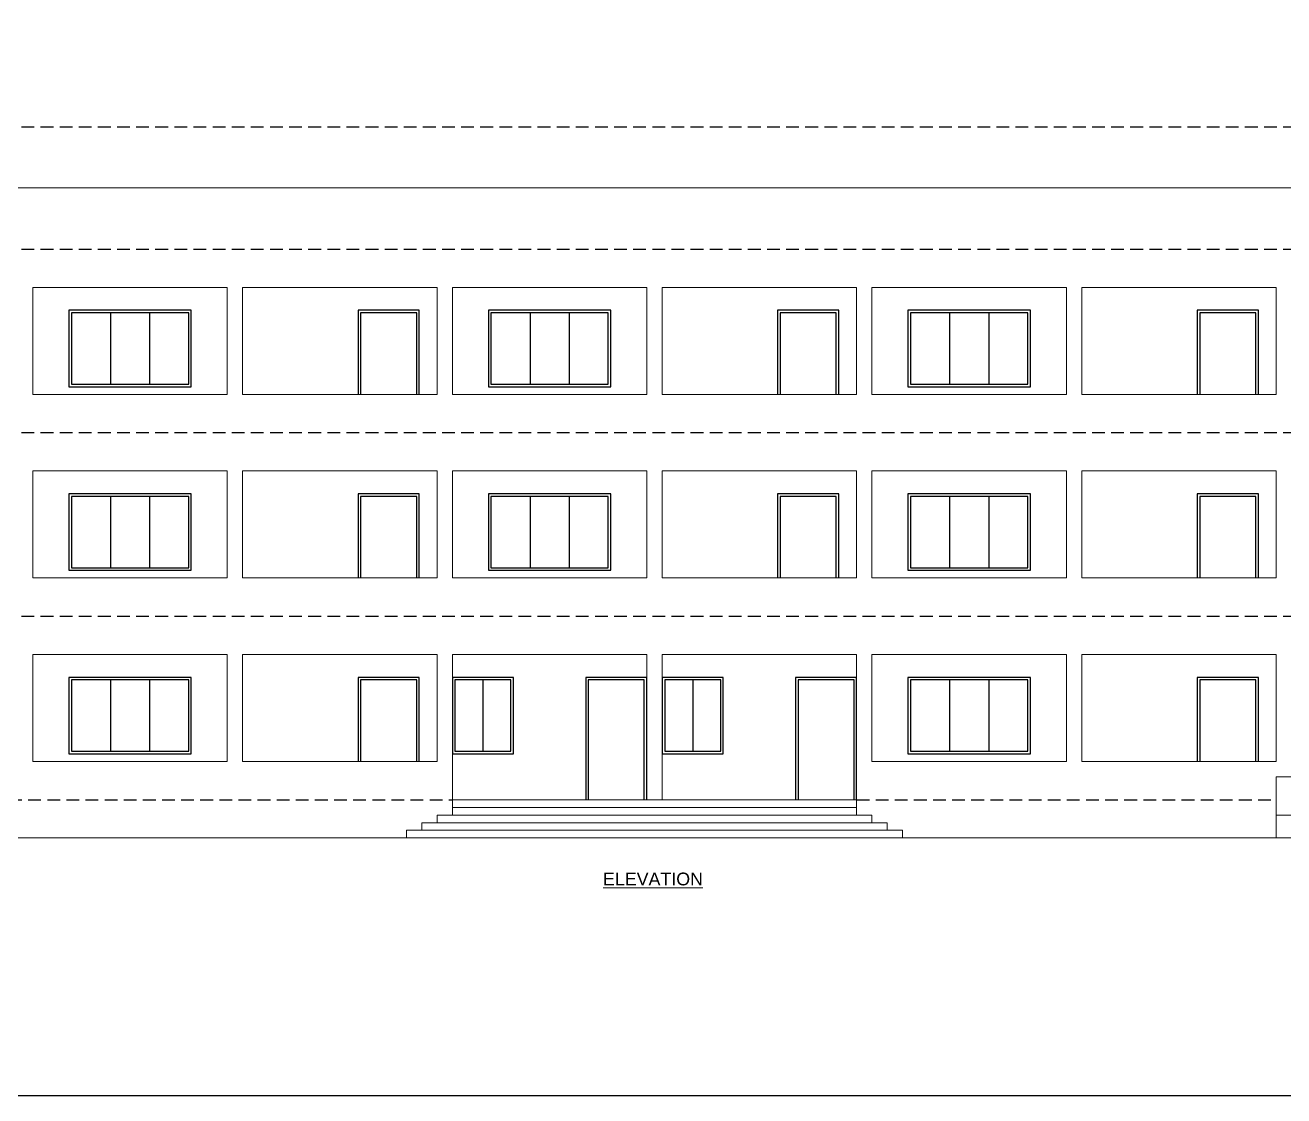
# Model space of a CAD drawing. Header units: metres. Extents: x 2792 to 3145, y -72 to 111.
# Drawn here: x 3091.09 to 3115.78, y -71.97 to -50.97 of the extents above; entities that cross this region are included whole.
import ezdxf
from ezdxf.enums import TextEntityAlignment as Align

# ---------------------------------------------------------------- set-up
doc = ezdxf.new("R2010")
doc.units = ezdxf.units.M
doc.header["$MEASUREMENT"] = 0
doc.linetypes.add('HIDDEN', pattern=[0.375, 0.25, -0.125])
for name, color, linetype, lineweight in [('Col', 2, 'Continuous', 40), ('DIM', 7, 'Continuous', 18), ('Hidden', 8, 'HIDDEN', 0), ('Text', 7, 'Continuous', 5)]:
    doc.layers.add(name, color=color, linetype=linetype, lineweight=lineweight)
doc.layers.add('Layer5', color=30, linetype='Continuous')
doc.layers.add('WIN', color=2, linetype='Continuous')
doc.styles.get("Standard").update_dxf_attribs({"font": 'arial.ttf'})

msp = doc.modelspace()

# ---------------------------------------------------------------- linework, layer by layer
msp.add_lwpolyline([(3073.38672, -29.97156), (3144.56191, -29.97156), (3144.56191, -71.97156), (3073.38672, -71.97156)], close=True)
at = {"layer": 'Col', "color": 6, "lineweight": 15}
for p, q in [((3091.23919, -58.21398), (3091.23919, -56.11398)), ((3091.23919, -56.11398), (3095.05419, -56.11398)), ((3095.05419, -58.21398), (3095.05419, -56.11398)), ((3095.35419, -58.21398), (3095.35419, -56.11398)), ((3095.35419, -56.11398), (3099.16919, -56.11398)), ((3099.16919, -58.21398), (3099.16919, -56.11398)), ((3099.46919, -58.21398), (3099.46919, -56.11398)), ((3099.46919, -56.11398), (3103.2842, -56.11398)), ((3103.2842, -58.21398), (3103.2842, -56.11398)), ((3103.5842, -58.21398), (3103.5842, -56.11398)), ((3103.5842, -56.11398), (3107.39919, -56.11398)), ((3107.39919, -58.21398), (3107.39919, -56.11398)), ((3107.69919, -58.21398), (3107.69919, -56.11398)), ((3107.69919, -56.11398), (3111.51419, -56.11398)), ((3111.51419, -58.21398), (3111.51419, -56.11398)), ((3111.8142, -58.21398), (3111.8142, -56.11398)), ((3111.8142, -56.11398), (3115.62919, -56.11398)), ((3115.62919, -58.21398), (3115.62919, -56.11398)), ((3091.23919, -58.21398), (3095.05419, -58.21398)), ((3095.35419, -58.21398), (3099.16919, -58.21398)), ((3099.46919, -58.21398), (3103.2842, -58.21398)), ((3103.5842, -58.21398), (3107.39919, -58.21398)), ((3107.69919, -58.21398), (3111.51419, -58.21398)), ((3111.8142, -58.21398), (3115.62919, -58.21398)), ((3091.23919, -61.81398), (3091.23919, -59.71398)), ((3091.23919, -59.71398), (3095.05419, -59.71398)), ((3095.05419, -61.81398), (3095.05419, -59.71398)), ((3095.35419, -61.81398), (3095.35419, -59.71398)), ((3095.35419, -59.71398), (3099.16919, -59.71398)), ((3099.16919, -61.81398), (3099.16919, -59.71398)), ((3099.46919, -61.81398), (3099.46919, -59.71398)), ((3099.46919, -59.71398), (3103.2842, -59.71398)), ((3103.2842, -61.81398), (3103.2842, -59.71398)), ((3103.5842, -61.81398), (3103.5842, -59.71398)), ((3103.5842, -59.71398), (3107.39919, -59.71398)), ((3107.39919, -61.81398), (3107.39919, -59.71398)), ((3107.69919, -61.81398), (3107.69919, -59.71398)), ((3107.69919, -59.71398), (3111.51419, -59.71398)), ((3111.51419, -61.81398), (3111.51419, -59.71398)), ((3111.8142, -61.81398), (3111.8142, -59.71398)), ((3111.8142, -59.71398), (3115.62919, -59.71398)), ((3115.62919, -61.81398), (3115.62919, -59.71398)), ((3091.23919, -61.81398), (3095.05419, -61.81398)), ((3095.35419, -61.81398), (3099.16919, -61.81398)), ((3099.46919, -61.81398), (3103.2842, -61.81398)), ((3103.5842, -61.81398), (3107.39919, -61.81398)), ((3107.69919, -61.81398), (3111.51419, -61.81398)), ((3111.8142, -61.81398), (3115.62919, -61.81398)), ((3091.23919, -65.41398), (3091.23919, -63.31398)), ((3091.23919, -63.31398), (3095.05419, -63.31398)), ((3095.05419, -65.41398), (3095.05419, -63.31398)), ((3095.35419, -65.41398), (3095.35419, -63.31398)), ((3095.35419, -63.31398), (3099.16919, -63.31398)), ((3099.16919, -65.41398), (3099.16919, -63.31398)), ((3099.46919, -66.16398), (3099.46919, -63.31398)), ((3099.46919, -63.31398), (3103.2842, -63.31398)), ((3103.2842, -66.16398), (3103.2842, -63.31398)), ((3103.5842, -66.16398), (3103.5842, -63.31398)), ((3103.5842, -63.31398), (3107.39919, -63.31398)), ((3107.39919, -66.16398), (3107.39919, -63.31398)), ((3107.69919, -65.41398), (3107.69919, -63.31398)), ((3107.69919, -63.31398), (3111.51419, -63.31398)), ((3111.51419, -65.41398), (3111.51419, -63.31398)), ((3111.8142, -65.41398), (3111.8142, -63.31398)), ((3111.8142, -63.31398), (3115.62919, -63.31398)), ((3115.62919, -65.41398), (3115.62919, -63.31398)), ((3091.23919, -65.41398), (3095.05419, -65.41398)), ((3095.35419, -65.41398), (3099.16919, -65.41398)), ((3107.69919, -65.41398), (3111.51419, -65.41398)), ((3111.8142, -65.41398), (3115.62919, -65.41398))]:
    msp.add_line(p, q, dxfattribs=at)
at = {"layer": 'DIM'}
for p, q in [((3076.14919, -54.16398), (3130.71919, -54.16398)), ((3107.39919, -66.16398), (3099.46919, -66.16398)), ((3099.46919, -66.16398), (3099.46919, -66.31398)), ((3107.39919, -66.31398), (3107.39919, -66.16398)), ((3099.46919, -66.46398), (3099.46919, -66.31398)), ((3099.46919, -66.31398), (3107.39919, -66.31398)), ((3107.39919, -66.46398), (3107.39919, -66.31398)), ((3098.86919, -66.76398), (3098.86919, -66.61398)), ((3098.86919, -66.61398), (3099.16919, -66.61398)), ((3099.16919, -66.61398), (3099.16919, -66.46398)), ((3099.16919, -66.46398), (3099.46919, -66.46398)), ((3107.99919, -66.61398), (3099.16919, -66.61398)), ((3107.69919, -66.46398), (3099.46919, -66.46398)), ((3107.69919, -66.61398), (3107.69919, -66.46398)), ((3107.99919, -66.76398), (3107.99919, -66.61398)), ((3098.56919, -66.91398), (3098.56919, -66.76398)), ((3098.56919, -66.76398), (3107.99919, -66.76398)), ((3108.29919, -66.76398), (3107.99919, -66.76398)), ((3108.29919, -66.91398), (3108.29919, -66.76398)), ((3074.1422, -66.91398), (3134.24689, -66.91398))]:
    msp.add_line(p, q, dxfattribs=at)
at = {"layer": 'Hidden', "linetype": 'ByBlock', "ltscale": 0.5}
for p, q in [((3115.62919, -66.91398), (3115.62919, -65.71398)), ((3117.35919, -65.71398), (3115.62919, -65.71398)), ((3117.35919, -66.46398), (3115.62919, -66.46398))]:
    msp.add_line(p, q, dxfattribs=at)
at = {"layer": 'Layer5', "linetype": 'HIDDEN'}
for p, q in [((3074.1422, -52.96398), (3134.24689, -52.96398)), ((3074.1422, -55.36398), (3134.24689, -55.36398)), ((3074.1422, -58.96398), (3134.24689, -58.96398)), ((3074.1422, -62.56398), (3134.24689, -62.56398)), ((3076.14919, -66.16398), (3099.46919, -66.16398)), ((3107.39919, -66.16398), (3115.62919, -66.16398))]:
    msp.add_line(p, q, dxfattribs=at)
at = {"layer": 'WIN', "color": 8}
for p, q in [((3092.76334, -56.61398), (3092.76334, -58.01398)), ((3093.53001, -56.61398), (3093.53001, -58.01398)), ((3100.99336, -56.61398), (3100.99336, -58.01398)), ((3101.76002, -56.61398), (3101.76002, -58.01398)), ((3109.22334, -56.61398), (3109.22334, -58.01398)), ((3109.99001, -56.61398), (3109.99001, -58.01398)), ((3092.76334, -60.21398), (3092.76334, -61.61398)), ((3093.53001, -60.21398), (3093.53001, -61.61398)), ((3100.99336, -60.21398), (3100.99336, -61.61398)), ((3101.76002, -60.21398), (3101.76002, -61.61398)), ((3109.22334, -60.21398), (3109.22334, -61.61398)), ((3109.99001, -60.21398), (3109.99001, -61.61398)), ((3092.76334, -63.81398), (3092.76334, -65.21398)), ((3093.53001, -63.81398), (3093.53001, -65.21398)), ((3100.06919, -63.81398), (3100.06919, -65.21398)), ((3104.18419, -63.81398), (3104.18419, -65.21398)), ((3109.22334, -63.81398), (3109.22334, -65.21398)), ((3109.99001, -63.81398), (3109.99001, -65.21398))]:
    msp.add_line(p, q, dxfattribs=at)
at = {"layer": 'WIN'}
for points in [[(3091.94668, -58.06398), (3094.34668, -58.06398), (3094.34668, -56.56398), (3091.94668, -56.56398)], [(3091.99668, -58.01398), (3094.29668, -58.01398), (3094.29668, -56.61398), (3091.99668, -56.61398)], [(3100.17669, -58.06398), (3102.57669, -58.06398), (3102.57669, -56.56398), (3100.17669, -56.56398)], [(3100.22669, -58.01398), (3102.52669, -58.01398), (3102.52669, -56.61398), (3100.22669, -56.61398)], [(3108.40667, -58.06398), (3110.80667, -58.06398), (3110.80667, -56.56398), (3108.40667, -56.56398)], [(3108.45667, -58.01398), (3110.75667, -58.01398), (3110.75667, -56.61398), (3108.45667, -56.61398)], [(3091.94668, -61.66398), (3094.34668, -61.66398), (3094.34668, -60.16398), (3091.94668, -60.16398)], [(3091.99668, -61.61398), (3094.29668, -61.61398), (3094.29668, -60.21398), (3091.99668, -60.21398)], [(3100.17669, -61.66398), (3102.57669, -61.66398), (3102.57669, -60.16398), (3100.17669, -60.16398)], [(3100.22669, -61.61398), (3102.52669, -61.61398), (3102.52669, -60.21398), (3100.22669, -60.21398)], [(3108.40667, -61.66398), (3110.80667, -61.66398), (3110.80667, -60.16398), (3108.40667, -60.16398)], [(3108.45667, -61.61398), (3110.75667, -61.61398), (3110.75667, -60.21398), (3108.45667, -60.21398)], [(3091.94668, -65.26398), (3094.34668, -65.26398), (3094.34668, -63.76398), (3091.94668, -63.76398)], [(3091.99668, -65.21398), (3094.29668, -65.21398), (3094.29668, -63.81398), (3091.99668, -63.81398)], [(3099.46919, -65.26398), (3100.66919, -65.26398), (3100.66919, -63.76398), (3099.46919, -63.76398)], [(3099.51919, -65.21398), (3100.61919, -65.21398), (3100.61919, -63.81398), (3099.51919, -63.81398)], [(3103.58419, -65.26398), (3104.78419, -65.26398), (3104.78419, -63.76398), (3103.58419, -63.76398)], [(3103.63419, -65.21398), (3104.73419, -65.21398), (3104.73419, -63.81398), (3103.63419, -63.81398)], [(3108.40667, -65.26398), (3110.80667, -65.26398), (3110.80667, -63.76398), (3108.40667, -63.76398)], [(3108.45667, -65.21398), (3110.75667, -65.21398), (3110.75667, -63.81398), (3108.45667, -63.81398)]]:
    msp.add_lwpolyline(points, close=True, dxfattribs=at)
at = {"layer": 'WIN', "color": 34}
for points in [[(3098.81919, -58.21398), (3098.81919, -56.56398), (3097.61919, -56.56398), (3097.61919, -58.21398)], [(3098.76919, -58.21398), (3098.76919, -56.61398), (3097.66919, -56.61398), (3097.66919, -58.21398)], [(3107.04911, -58.21398), (3107.04911, -56.56398), (3105.84911, -56.56398), (3105.84911, -58.21398)], [(3106.99911, -58.21398), (3106.99911, -56.61398), (3105.89911, -56.61398), (3105.89911, -58.21398)], [(3115.27918, -58.21398), (3115.27918, -56.56398), (3114.07918, -56.56398), (3114.07918, -58.21398)], [(3115.22918, -58.21398), (3115.22918, -56.61398), (3114.12918, -56.61398), (3114.12918, -58.21398)], [(3098.81919, -61.81398), (3098.81919, -60.16398), (3097.61919, -60.16398), (3097.61919, -61.81398)], [(3098.76919, -61.81398), (3098.76919, -60.21398), (3097.66919, -60.21398), (3097.66919, -61.81398)], [(3107.04911, -61.81398), (3107.04911, -60.16398), (3105.84911, -60.16398), (3105.84911, -61.81398)], [(3106.99911, -61.81398), (3106.99911, -60.21398), (3105.89911, -60.21398), (3105.89911, -61.81398)], [(3115.27918, -61.81398), (3115.27918, -60.16398), (3114.07918, -60.16398), (3114.07918, -61.81398)], [(3115.22918, -61.81398), (3115.22918, -60.21398), (3114.12918, -60.21398), (3114.12918, -61.81398)], [(3098.81919, -65.41398), (3098.81919, -63.76398), (3097.61919, -63.76398), (3097.61919, -65.41398)], [(3098.76919, -65.41398), (3098.76919, -63.81398), (3097.66919, -63.81398), (3097.66919, -65.41398)], [(3103.28413, -66.16398), (3103.28413, -63.76398), (3102.08413, -63.76398), (3102.08413, -66.16398)], [(3103.23413, -66.16398), (3103.23413, -63.81398), (3102.13413, -63.81398), (3102.13413, -66.16398)], [(3107.39919, -66.16398), (3107.39919, -63.76398), (3106.19919, -63.76398), (3106.19919, -66.16398)], [(3107.34919, -66.16398), (3107.34919, -63.81398), (3106.24919, -63.81398), (3106.24919, -66.16398)], [(3115.27918, -65.41398), (3115.27918, -63.76398), (3114.07918, -63.76398), (3114.07918, -65.41398)], [(3115.22918, -65.41398), (3115.22918, -63.81398), (3114.12918, -63.81398), (3114.12918, -65.41398)]]:
    msp.add_lwpolyline(points, dxfattribs=at)

# ---------------------------------------------------------------- texts
at = {"layer": 'Text'}
msp.add_text('%%UELEVATION', height=0.25, dxfattribs=at).set_placement((3103.4046, -67.71825), align=Align.MIDDLE_CENTER)

doc.saveas('drawing.dxf')
